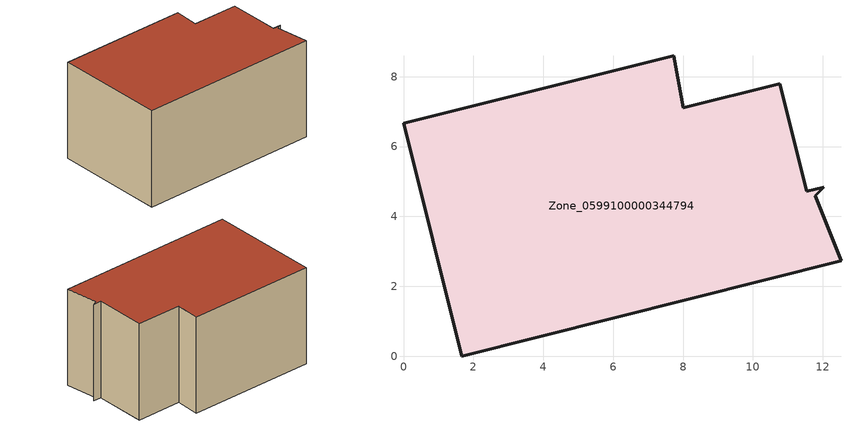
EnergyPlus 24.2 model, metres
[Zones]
Zone_0599100000344794
 floor ground (C_G): 1.67,0 0,6.67 7.73,8.6 8,7.11 10.77,7.8 11.54,4.72 12.03,4.84 11.79,4.6 12.52,2.73 z0
 wall outside (C_F): 12.52,2.73 11.79,4.6 12.03,4.84 11.54,4.72 10.77,7.8 8,7.11 7.73,8.6 0,6.67 1.67,0 12.52,2.73 z0:6.05
 roof outside (C_R): 11.54,4.72 10.77,7.8 8,7.11 7.73,8.6 0,6.67 1.67,0 12.52,2.73 11.79,4.6 12.03,4.84 z6.05
[BUILDING]
Pand.0599100000344794: North Axis=0; Terrain=City; Loads Convergence Tolerance Value=0.04; Temperature Convergence Tolerance Value=0.4; Solar Distribution=FullExterior; Maximum Number of Warmup Days=25; Minimum Number of Warmup Days=1
[Site:Location]
Rotterdam.The.Hague.AP_ZH_NLD Design_Conditions: Latitude=51.96; Longitude=4.45; Time Zone=1; Elevation=-4.5
[SITE:GROUNDTEMPERATURE:BUILDINGSURFACE]
18, 18, 18, 18, 18, 18, 18, 18, 18, 18, 18, 18
[MATERIAL] Thermal Absorptance=0.9; Solar Absorptance=0.7; Visible Absorptance=0.7
Name | Roughness | Thickness | Conductivity | Density | Specific Heat
G.TC.1992-2005 | MediumSmooth | 0.15 | 0.06 | 540 | 1210
F.TC.1992-2005 | Rough | 0.3 | 0.12 | 1920 | 840
R.TC.1992-2005 | MediumRough | 0.2 | 0.08 | 1500 | 1000
[CONSTRUCTION]
C_G: G.TC.1992-2005
C_F: F.TC.1992-2005
C_R: R.TC.1992-2005
[ZONE]
Zone_0599100000344794: Type=1; Multiplier=1; Ceiling Height=Autocalculate; Volume=Autocalculate; Floor Area=autocalculate; Part of Total Floor Area=Yes
[ZONEINFILTRATION:DESIGNFLOWRATE]
Infil_Zone_0599100000344794: Zone or ZoneList or Space or SpaceList=Zone_0599100000344794; Schedule=AlwaysOn; Design Flow Rate Calculation Method=Flow/Area; Flow Rate per Floor Area=0.0015; Constant Term Coefficient=1; Temperature Term Coefficient=0; Velocity Term Coefficient=0; Velocity Squared Term Coefficient=0
[HVACTEMPLATE:ZONE:IDEALLOADSAIRSYSTEM]
Zone_0599100000344794: Maximum Heating Supply Air Temperature=50; Minimum Cooling Supply Air Temperature=13; Maximum Heating Supply Air Humidity Ratio=0.0156; Minimum Cooling Supply Air Humidity Ratio=0.0077; Heating Limit=NoLimit; Cooling Limit=NoLimit; Dehumidification Control Type=ConstantSensibleHeatRatio; Cooling Sensible Heat Ratio=0.7; Dehumidification Setpoint=60; Humidification Control Type=None; Humidification Setpoint=30; Outdoor Air Method=None; Outdoor Air Flow Rate per Person=0.00944; Outdoor Air Flow Rate per Zone Floor Area=0; Outdoor Air Flow Rate per Zone=0; Demand Controlled Ventilation Type=None; Outdoor Air Economizer Type=NoEconomizer; Heat Recovery Type=None; Sensible Heat Recovery Effectiveness=0.7; Latent Heat Recovery Effectiveness=0.65
[ZONECONTROL:THERMOSTAT]
ThermostatControl_Zone_0599100000344794: Zone or ZoneList=Zone_0599100000344794; Control Type Schedule=DualSetpointControlType; Control 1=Thermostat_Zone_0599100000344794; Temperature Difference Between Cutout And Setpoint=0
[THERMOSTATSETPOINT:DUALSETPOINT]
Thermostat_Zone_0599100000344794: Heating Setpoint Temperature Schedule=HeatingSetpoint_Zone_0599100000344794; Cooling Setpoint Temperature Schedule=CoolingSetpoint_Zone_0599100000344794
[SCHEDULE:COMPACT]
HeatingSetpoint_Zone_0599100000344794: Through: 12/31, For: AllDays, Until: 24:00, 21
CoolingSetpoint_Zone_0599100000344794: Through: 12/31, For: AllDays, Until: 24:00, 24
DualSetpointControlType: Through: 12/31, For: AllDays, Until: 24:00, 4
AlwaysOn: Through: 12/31, For: AllDays, Until: 24:00, 1
